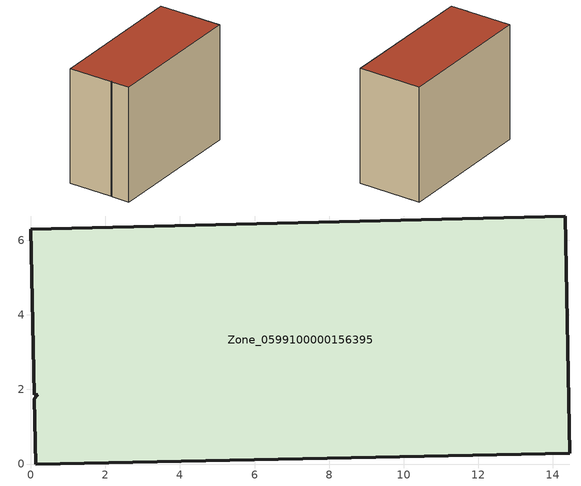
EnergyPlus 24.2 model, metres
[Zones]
Zone_0599100000156395
 floor ground (C_G): 0.13,0 0.09,1.75 0.19,1.86 0.09,1.85 0,6.29 14.33,6.65 14.45,0.29 z0
 wall outside (C_F): 0.13,0 14.45,0.29 14.33,6.65 0,6.29 0.09,1.85 0.19,1.86 0.09,1.75 0.13,0 z0:11.48
 roof outside (C_R): 0.09,1.75 0.13,0 14.45,0.29 14.33,6.65 0,6.29 0.09,1.85 0.19,1.86 z11.48
[BUILDING]
Pand.0599100000156395: North Axis=0; Terrain=City; Loads Convergence Tolerance Value=0.04; Temperature Convergence Tolerance Value=0.4; Solar Distribution=FullExterior; Maximum Number of Warmup Days=25; Minimum Number of Warmup Days=1
[Site:Location]
Rotterdam.The.Hague.AP_ZH_NLD Design_Conditions: Latitude=51.96; Longitude=4.45; Time Zone=1; Elevation=-4.5
[SITE:GROUNDTEMPERATURE:BUILDINGSURFACE]
18, 18, 18, 18, 18, 18, 18, 18, 18, 18, 18, 18
[MATERIAL] Thermal Absorptance=0.9; Solar Absorptance=0.7; Visible Absorptance=0.7
Name | Roughness | Thickness | Conductivity | Density | Specific Heat
G.TI.1946 | MediumSmooth | 0.15 | 1 | 540 | 1210
F.TI.1946 | Rough | 0.3 | 0.857143 | 1920 | 840
R.TI.1946 | MediumRough | 0.2 | 0.1 | 1500 | 1000
[CONSTRUCTION]
C_G: G.TI.1946
C_F: F.TI.1946
C_R: R.TI.1946
[ZONE]
Zone_0599100000156395: Type=1; Multiplier=1; Ceiling Height=Autocalculate; Volume=Autocalculate; Floor Area=autocalculate; Part of Total Floor Area=Yes
[ZONEINFILTRATION:DESIGNFLOWRATE]
Infil_Zone_0599100000156395: Zone or ZoneList or Space or SpaceList=Zone_0599100000156395; Schedule=AlwaysOn; Design Flow Rate Calculation Method=Flow/Area; Flow Rate per Floor Area=0.003; Constant Term Coefficient=1; Temperature Term Coefficient=0; Velocity Term Coefficient=0; Velocity Squared Term Coefficient=0
[HVACTEMPLATE:ZONE:IDEALLOADSAIRSYSTEM]
Zone_0599100000156395: Maximum Heating Supply Air Temperature=50; Minimum Cooling Supply Air Temperature=13; Maximum Heating Supply Air Humidity Ratio=0.0156; Minimum Cooling Supply Air Humidity Ratio=0.0077; Heating Limit=NoLimit; Cooling Limit=NoLimit; Dehumidification Control Type=ConstantSensibleHeatRatio; Cooling Sensible Heat Ratio=0.7; Dehumidification Setpoint=60; Humidification Control Type=None; Humidification Setpoint=30; Outdoor Air Method=None; Outdoor Air Flow Rate per Person=0.00944; Outdoor Air Flow Rate per Zone Floor Area=0; Outdoor Air Flow Rate per Zone=0; Demand Controlled Ventilation Type=None; Outdoor Air Economizer Type=NoEconomizer; Heat Recovery Type=None; Sensible Heat Recovery Effectiveness=0.7; Latent Heat Recovery Effectiveness=0.65
[ZONECONTROL:THERMOSTAT]
ThermostatControl_Zone_0599100000156395: Zone or ZoneList=Zone_0599100000156395; Control Type Schedule=DualSetpointControlType; Control 1=Thermostat_Zone_0599100000156395; Temperature Difference Between Cutout And Setpoint=0
[THERMOSTATSETPOINT:DUALSETPOINT]
Thermostat_Zone_0599100000156395: Heating Setpoint Temperature Schedule=HeatingSetpoint_Zone_0599100000156395; Cooling Setpoint Temperature Schedule=CoolingSetpoint_Zone_0599100000156395
[SCHEDULE:COMPACT]
HeatingSetpoint_Zone_0599100000156395: Through: 12/31, For: AllDays, Until: 24:00, 21
CoolingSetpoint_Zone_0599100000156395: Through: 12/31, For: AllDays, Until: 24:00, 24
DualSetpointControlType: Through: 12/31, For: AllDays, Until: 24:00, 4
AlwaysOn: Through: 12/31, For: AllDays, Until: 24:00, 1
